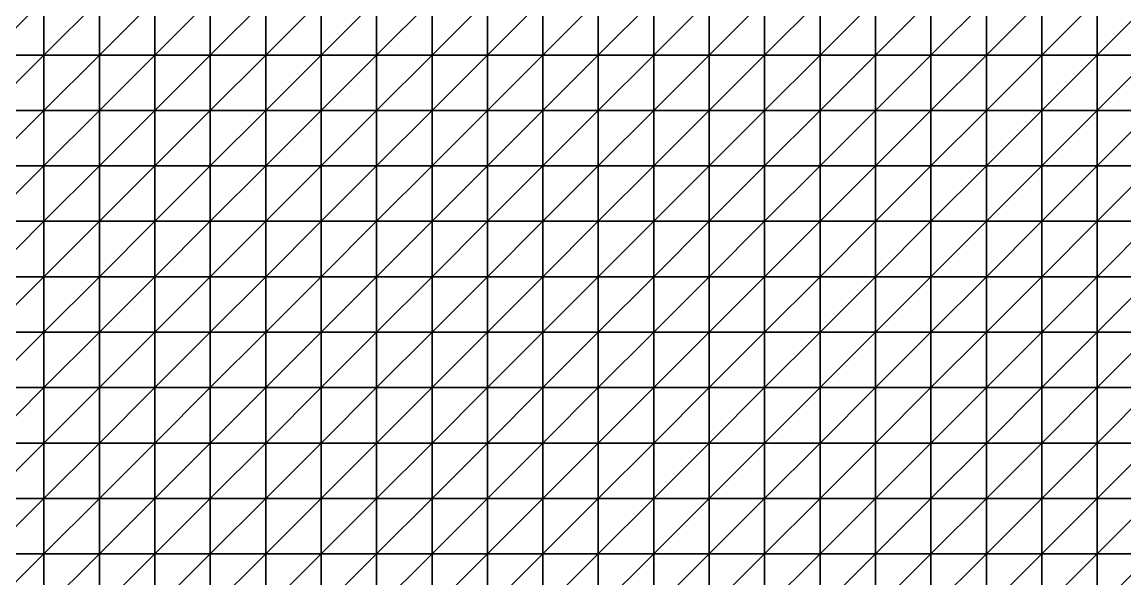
# Model space of a CAD drawing. Header units: metres. Extents: x 351000 to 353000, y 7455000 to 7457000.
# Drawn here: x 351490.1 to 351987.5, y 7456238.7 to 7456489.9 of the extents above; entities that cross this region are included whole.
import ezdxf

# ---------------------------------------------------------------- set-up
doc = ezdxf.new("R2010")
doc.units = ezdxf.units.M

msp = doc.modelspace()

# ---------------------------------------------------------------- linework, layer by layer
at = {"layer": 'BASE_OF_OXIDE_BOX'}
for points in [[(351475, 7456475, 1169.39), (351500, 7456475, 1173.19), (351500, 7456500, 1169.18)], [(351475, 7456475, 1169.39), (351500, 7456500, 1169.18), (351475, 7456500, 1165.6)], [(351500, 7456475, 1173.19), (351525, 7456475, 1180.58), (351525, 7456500, 1176.78)], [(351500, 7456475, 1173.19), (351525, 7456500, 1176.78), (351500, 7456500, 1169.18)], [(351525, 7456475, 1180.58), (351550, 7456475, 1190.53), (351550, 7456500, 1187.21)], [(351525, 7456475, 1180.58), (351550, 7456500, 1187.21), (351525, 7456500, 1176.78)], [(351550, 7456475, 1190.53), (351575, 7456475, 1201.03), (351575, 7456500, 1198.22)], [(351550, 7456475, 1190.53), (351575, 7456500, 1198.22), (351550, 7456500, 1187.21)], [(351575, 7456475, 1201.03), (351600, 7456475, 1209.87), (351600, 7456500, 1207.37)], [(351575, 7456475, 1201.03), (351600, 7456500, 1207.37), (351575, 7456500, 1198.22)], [(351600, 7456475, 1209.87), (351625, 7456475, 1215.6), (351625, 7456500, 1213.1)], [(351600, 7456475, 1209.87), (351625, 7456500, 1213.1), (351600, 7456500, 1207.37)], [(351625, 7456475, 1215.6), (351650, 7456475, 1218.18), (351650, 7456500, 1215.33)], [(351625, 7456475, 1215.6), (351650, 7456500, 1215.33), (351625, 7456500, 1213.1)], [(351650, 7456475, 1218.18), (351675, 7456475, 1218.93), (351675, 7456500, 1215.44)], [(351650, 7456475, 1218.18), (351675, 7456500, 1215.44), (351650, 7456500, 1215.33)], [(351675, 7456475, 1218.93), (351700, 7456475, 1219.81), (351700, 7456500, 1215.51)], [(351675, 7456475, 1218.93), (351700, 7456500, 1215.51), (351675, 7456500, 1215.44)], [(351700, 7456475, 1219.81), (351725, 7456475, 1222.4), (351725, 7456500, 1217.35)], [(351700, 7456475, 1219.81), (351725, 7456500, 1217.35), (351700, 7456500, 1215.51)], [(351725, 7456475, 1222.4), (351750, 7456475, 1227.16), (351750, 7456500, 1221.6)], [(351725, 7456475, 1222.4), (351750, 7456500, 1221.6), (351725, 7456500, 1217.35)], [(351750, 7456475, 1227.16), (351775, 7456475, 1233.12), (351775, 7456500, 1227.58)], [(351750, 7456475, 1227.16), (351775, 7456500, 1227.58), (351750, 7456500, 1221.6)], [(351775, 7456475, 1233.12), (351800, 7456475, 1238.39), (351800, 7456500, 1233.55)], [(351775, 7456475, 1233.12), (351800, 7456500, 1233.55), (351775, 7456500, 1227.58)], [(351800, 7456475, 1238.39), (351825, 7456475, 1240.92), (351825, 7456500, 1237.61)], [(351800, 7456475, 1238.39), (351825, 7456500, 1237.61), (351800, 7456500, 1233.55)], [(351825, 7456475, 1240.92), (351850, 7456475, 1239.49), (351850, 7456500, 1238.5)], [(351825, 7456475, 1240.92), (351850, 7456500, 1238.5), (351825, 7456500, 1237.61)], [(351850, 7456475, 1239.49), (351875, 7456475, 1234.29), (351875, 7456500, 1236.15)], [(351850, 7456475, 1239.49), (351875, 7456500, 1236.15), (351850, 7456500, 1238.5)], [(351875, 7456475, 1234.29), (351900, 7456475, 1226.79), (351900, 7456500, 1231.56)], [(351875, 7456475, 1234.29), (351900, 7456500, 1231.56), (351875, 7456500, 1236.15)], [(351900, 7456475, 1226.79), (351925, 7456475, 1219.13), (351925, 7456500, 1226.31)], [(351900, 7456475, 1226.79), (351925, 7456500, 1226.31), (351900, 7456500, 1231.56)], [(351925, 7456475, 1219.13), (351950, 7456475, 1213.17), (351950, 7456500, 1221.8)], [(351925, 7456475, 1219.13), (351950, 7456500, 1221.8), (351925, 7456500, 1226.31)], [(351950, 7456475, 1213.17), (351975, 7456475, 1209.85), (351975, 7456500, 1218.72)], [(351950, 7456475, 1213.17), (351975, 7456500, 1218.72), (351950, 7456500, 1221.8)], [(351975, 7456475, 1209.85), (352000, 7456475, 1209.06), (352000, 7456500, 1217.07)], [(351975, 7456475, 1209.85), (352000, 7456500, 1217.07), (351975, 7456500, 1218.72)], [(351475, 7456450, 1177.61), (351500, 7456450, 1180.8), (351500, 7456475, 1173.19)], [(351475, 7456450, 1177.61), (351500, 7456475, 1173.19), (351475, 7456475, 1169.39)], [(351500, 7456450, 1180.8), (351525, 7456450, 1186.92), (351525, 7456475, 1180.58)], [(351500, 7456450, 1180.8), (351525, 7456475, 1180.58), (351500, 7456475, 1173.19)], [(351525, 7456450, 1186.92), (351550, 7456450, 1195.23), (351550, 7456475, 1190.53)], [(351525, 7456450, 1186.92), (351550, 7456475, 1190.53), (351525, 7456475, 1180.58)], [(351550, 7456450, 1195.23), (351575, 7456450, 1204.06), (351575, 7456475, 1201.03)], [(351550, 7456450, 1195.23), (351575, 7456475, 1201.03), (351550, 7456475, 1190.53)], [(351575, 7456450, 1204.06), (351600, 7456450, 1211.49), (351600, 7456475, 1209.87)], [(351575, 7456450, 1204.06), (351600, 7456475, 1209.87), (351575, 7456475, 1201.03)], [(351600, 7456450, 1211.49), (351625, 7456450, 1216.24), (351625, 7456475, 1215.6)], [(351600, 7456450, 1211.49), (351625, 7456475, 1215.6), (351600, 7456475, 1209.87)], [(351625, 7456450, 1216.24), (351650, 7456450, 1218.27), (351650, 7456475, 1218.18)], [(351625, 7456450, 1216.24), (351650, 7456475, 1218.18), (351625, 7456475, 1215.6)], [(351650, 7456450, 1218.27), (351675, 7456450, 1218.79), (351675, 7456475, 1218.93)], [(351650, 7456450, 1218.27), (351675, 7456475, 1218.93), (351650, 7456475, 1218.18)], [(351675, 7456450, 1218.79), (351700, 7456450, 1219.59), (351700, 7456475, 1219.81)], [(351675, 7456450, 1218.79), (351700, 7456475, 1219.81), (351675, 7456475, 1218.93)], [(351700, 7456450, 1219.59), (351725, 7456450, 1222.07), (351725, 7456475, 1222.4)], [(351700, 7456450, 1219.59), (351725, 7456475, 1222.4), (351700, 7456475, 1219.81)], [(351725, 7456450, 1222.07), (351750, 7456450, 1226.51), (351750, 7456475, 1227.16)], [(351725, 7456450, 1222.07), (351750, 7456475, 1227.16), (351725, 7456475, 1222.4)], [(351750, 7456450, 1226.51), (351775, 7456450, 1231.87), (351775, 7456475, 1233.12)], [(351750, 7456450, 1226.51), (351775, 7456475, 1233.12), (351750, 7456475, 1227.16)], [(351775, 7456450, 1231.87), (351800, 7456450, 1236.18), (351800, 7456475, 1238.39)], [(351775, 7456450, 1231.87), (351800, 7456475, 1238.39), (351775, 7456475, 1233.12)], [(351800, 7456450, 1236.18), (351825, 7456450, 1237.41), (351825, 7456475, 1240.92)], [(351800, 7456450, 1236.18), (351825, 7456475, 1240.92), (351800, 7456475, 1238.39)], [(351825, 7456450, 1237.41), (351850, 7456450, 1234.45), (351850, 7456475, 1239.49)], [(351825, 7456450, 1237.41), (351850, 7456475, 1239.49), (351825, 7456475, 1240.92)], [(351850, 7456450, 1234.45), (351875, 7456450, 1227.72), (351875, 7456475, 1234.29)], [(351850, 7456450, 1234.45), (351875, 7456475, 1234.29), (351850, 7456475, 1239.49)], [(351875, 7456450, 1227.72), (351900, 7456450, 1219.02), (351900, 7456475, 1226.79)], [(351875, 7456450, 1227.72), (351900, 7456475, 1226.79), (351875, 7456475, 1234.29)], [(351900, 7456450, 1219.02), (351925, 7456450, 1210.83), (351925, 7456475, 1219.13)], [(351900, 7456450, 1219.02), (351925, 7456475, 1219.13), (351900, 7456475, 1226.79)], [(351925, 7456450, 1210.83), (351950, 7456450, 1205.25), (351950, 7456475, 1213.17)], [(351925, 7456450, 1210.83), (351950, 7456475, 1213.17), (351925, 7456475, 1219.13)], [(351950, 7456450, 1205.25), (351975, 7456450, 1203.27), (351975, 7456475, 1209.85)], [(351950, 7456450, 1205.25), (351975, 7456475, 1209.85), (351950, 7456475, 1213.17)], [(351975, 7456450, 1203.27), (352000, 7456450, 1204.55), (352000, 7456475, 1209.06)], [(351975, 7456450, 1203.27), (352000, 7456475, 1209.06), (351975, 7456475, 1209.85)], [(351475, 7456425, 1186.62), (351500, 7456425, 1188.6), (351500, 7456450, 1180.8)], [(351475, 7456425, 1186.62), (351500, 7456450, 1180.8), (351475, 7456450, 1177.61)], [(351500, 7456425, 1188.6), (351525, 7456425, 1192.85), (351525, 7456450, 1186.92)], [(351500, 7456425, 1188.6), (351525, 7456450, 1186.92), (351500, 7456450, 1180.8)], [(351525, 7456425, 1192.85), (351550, 7456425, 1198.96), (351550, 7456450, 1195.23)], [(351525, 7456425, 1192.85), (351550, 7456450, 1195.23), (351525, 7456450, 1186.92)], [(351550, 7456425, 1198.96), (351575, 7456425, 1205.63), (351575, 7456450, 1204.06)], [(351550, 7456425, 1198.96), (351575, 7456450, 1204.06), (351550, 7456450, 1195.23)], [(351575, 7456425, 1205.63), (351600, 7456425, 1211.22), (351600, 7456450, 1211.49)], [(351575, 7456425, 1205.63), (351600, 7456450, 1211.49), (351575, 7456450, 1204.06)], [(351600, 7456425, 1211.22), (351625, 7456425, 1214.56), (351625, 7456450, 1216.24)], [(351600, 7456425, 1211.22), (351625, 7456450, 1216.24), (351600, 7456450, 1211.49)], [(351625, 7456425, 1214.56), (351650, 7456425, 1215.59), (351650, 7456450, 1218.27)], [(351625, 7456425, 1214.56), (351650, 7456450, 1218.27), (351625, 7456450, 1216.24)], [(351650, 7456425, 1215.59), (351675, 7456425, 1215.36), (351675, 7456450, 1218.79)], [(351650, 7456425, 1215.59), (351675, 7456450, 1218.79), (351650, 7456450, 1218.27)], [(351675, 7456425, 1215.36), (351700, 7456425, 1215.48), (351700, 7456450, 1219.59)], [(351675, 7456425, 1215.36), (351700, 7456450, 1219.59), (351675, 7456450, 1218.79)], [(351700, 7456425, 1215.48), (351725, 7456425, 1217.18), (351725, 7456450, 1222.07)], [(351700, 7456425, 1215.48), (351725, 7456450, 1222.07), (351700, 7456450, 1219.59)], [(351725, 7456425, 1217.18), (351750, 7456425, 1220.73), (351750, 7456450, 1226.51)], [(351725, 7456425, 1217.18), (351750, 7456450, 1226.51), (351725, 7456450, 1222.07)], [(351750, 7456425, 1220.73), (351775, 7456425, 1225.12), (351775, 7456450, 1231.87)], [(351750, 7456425, 1220.73), (351775, 7456450, 1231.87), (351750, 7456450, 1226.51)], [(351775, 7456425, 1225.12), (351800, 7456425, 1228.48), (351800, 7456450, 1236.18)], [(351775, 7456425, 1225.12), (351800, 7456450, 1236.18), (351775, 7456450, 1231.87)], [(351800, 7456425, 1228.48), (351825, 7456425, 1228.9), (351825, 7456450, 1237.41)], [(351800, 7456425, 1228.48), (351825, 7456450, 1237.41), (351800, 7456450, 1236.18)], [(351825, 7456425, 1228.9), (351850, 7456425, 1225.39), (351850, 7456450, 1234.45)], [(351825, 7456425, 1228.9), (351850, 7456450, 1234.45), (351825, 7456450, 1237.41)], [(351850, 7456425, 1225.39), (351875, 7456425, 1218.5), (351875, 7456450, 1227.72)], [(351850, 7456425, 1225.39), (351875, 7456450, 1227.72), (351850, 7456450, 1234.45)], [(351875, 7456425, 1218.5), (351900, 7456425, 1210.24), (351900, 7456450, 1219.02)], [(351875, 7456425, 1218.5), (351900, 7456450, 1219.02), (351875, 7456450, 1227.72)], [(351900, 7456425, 1210.24), (351925, 7456425, 1203.18), (351925, 7456450, 1210.83)], [(351900, 7456425, 1210.24), (351925, 7456450, 1210.83), (351900, 7456450, 1219.02)], [(351925, 7456425, 1203.18), (351950, 7456425, 1199.46), (351950, 7456450, 1205.25)], [(351925, 7456425, 1203.18), (351950, 7456450, 1205.25), (351925, 7456450, 1210.83)], [(351950, 7456425, 1199.46), (351975, 7456425, 1199.93), (351975, 7456450, 1203.27)], [(351950, 7456425, 1199.46), (351975, 7456450, 1203.27), (351950, 7456450, 1205.25)], [(351975, 7456425, 1199.93), (352000, 7456425, 1203.98), (352000, 7456450, 1204.55)], [(351975, 7456425, 1199.93), (352000, 7456450, 1204.55), (351975, 7456450, 1203.27)], [(351475, 7456400, 1192.17), (351500, 7456400, 1192.76), (351500, 7456425, 1188.6)], [(351475, 7456400, 1192.17), (351500, 7456425, 1188.6), (351475, 7456425, 1186.62)], [(351500, 7456400, 1192.76), (351525, 7456400, 1195.21), (351525, 7456425, 1192.85)], [(351500, 7456400, 1192.76), (351525, 7456425, 1192.85), (351500, 7456425, 1188.6)], [(351525, 7456400, 1195.21), (351550, 7456400, 1199.41), (351550, 7456425, 1198.96)], [(351525, 7456400, 1195.21), (351550, 7456425, 1198.96), (351525, 7456425, 1192.85)], [(351550, 7456400, 1199.41), (351575, 7456400, 1204.36), (351575, 7456425, 1205.63)], [(351550, 7456400, 1199.41), (351575, 7456425, 1205.63), (351550, 7456425, 1198.96)], [(351575, 7456400, 1204.36), (351600, 7456400, 1208.59), (351600, 7456425, 1211.22)], [(351575, 7456400, 1204.36), (351600, 7456425, 1211.22), (351575, 7456425, 1205.63)], [(351600, 7456400, 1208.59), (351625, 7456400, 1210.98), (351625, 7456425, 1214.56)], [(351600, 7456400, 1208.59), (351625, 7456425, 1214.56), (351600, 7456425, 1211.22)], [(351625, 7456400, 1210.98), (351650, 7456400, 1211.32), (351650, 7456425, 1215.59)], [(351625, 7456400, 1210.98), (351650, 7456425, 1215.59), (351625, 7456425, 1214.56)], [(351650, 7456400, 1211.32), (351675, 7456400, 1210.49), (351675, 7456425, 1215.36)], [(351650, 7456400, 1211.32), (351675, 7456425, 1215.36), (351650, 7456425, 1215.59)], [(351675, 7456400, 1210.49), (351700, 7456400, 1209.89), (351700, 7456425, 1215.48)], [(351675, 7456400, 1210.49), (351700, 7456425, 1215.48), (351675, 7456425, 1215.36)], [(351700, 7456400, 1209.89), (351725, 7456400, 1210.69), (351725, 7456425, 1217.18)], [(351700, 7456400, 1209.89), (351725, 7456425, 1217.18), (351700, 7456425, 1215.48)], [(351725, 7456400, 1210.69), (351750, 7456400, 1213.2), (351750, 7456425, 1220.73)], [(351725, 7456400, 1210.69), (351750, 7456425, 1220.73), (351725, 7456425, 1217.18)], [(351750, 7456400, 1213.2), (351775, 7456400, 1216.57), (351775, 7456425, 1225.12)], [(351750, 7456400, 1213.2), (351775, 7456425, 1225.12), (351750, 7456425, 1220.73)], [(351775, 7456400, 1216.57), (351800, 7456400, 1219.16), (351800, 7456425, 1228.48)], [(351775, 7456400, 1216.57), (351800, 7456425, 1228.48), (351775, 7456425, 1225.12)], [(351800, 7456400, 1219.16), (351825, 7456400, 1219.2), (351825, 7456425, 1228.9)], [(351800, 7456400, 1219.16), (351825, 7456425, 1228.9), (351800, 7456425, 1228.48)], [(351825, 7456400, 1219.2), (351850, 7456400, 1215.84), (351850, 7456425, 1225.39)], [(351825, 7456400, 1219.2), (351850, 7456425, 1225.39), (351825, 7456425, 1228.9)], [(351850, 7456400, 1215.84), (351875, 7456400, 1209.67), (351875, 7456425, 1218.5)], [(351850, 7456400, 1215.84), (351875, 7456425, 1218.5), (351850, 7456425, 1225.39)], [(351875, 7456400, 1209.67), (351900, 7456400, 1202.7), (351900, 7456425, 1210.24)], [(351875, 7456400, 1209.67), (351900, 7456425, 1210.24), (351875, 7456425, 1218.5)], [(351900, 7456400, 1202.7), (351925, 7456400, 1197.46), (351925, 7456425, 1203.18)], [(351900, 7456400, 1202.7), (351925, 7456425, 1203.18), (351900, 7456425, 1210.24)], [(351925, 7456400, 1197.46), (351950, 7456400, 1195.96), (351950, 7456425, 1199.46)], [(351925, 7456400, 1197.46), (351950, 7456425, 1199.46), (351925, 7456425, 1203.18)], [(351950, 7456400, 1195.96), (351975, 7456400, 1198.9), (351975, 7456425, 1199.93)], [(351950, 7456400, 1195.96), (351975, 7456425, 1199.93), (351950, 7456425, 1199.46)], [(351975, 7456400, 1198.9), (352000, 7456400, 1205.4), (352000, 7456425, 1203.98)], [(351975, 7456400, 1198.9), (352000, 7456425, 1203.98), (351975, 7456425, 1199.93)], [(351475, 7456375, 1191.81), (351500, 7456375, 1191.23), (351500, 7456400, 1192.76)], [(351475, 7456375, 1191.81), (351500, 7456400, 1192.76), (351475, 7456400, 1192.17)], [(351500, 7456375, 1191.23), (351525, 7456375, 1192.5), (351525, 7456400, 1195.21)], [(351500, 7456375, 1191.23), (351525, 7456400, 1195.21), (351500, 7456400, 1192.76)], [(351525, 7456375, 1192.5), (351550, 7456375, 1195.69), (351550, 7456400, 1199.41)], [(351525, 7456375, 1192.5), (351550, 7456400, 1199.41), (351525, 7456400, 1195.21)], [(351550, 7456375, 1195.69), (351575, 7456375, 1199.97), (351575, 7456400, 1204.36)], [(351550, 7456375, 1195.69), (351575, 7456400, 1204.36), (351550, 7456400, 1199.41)], [(351575, 7456375, 1199.97), (351600, 7456375, 1203.94), (351600, 7456400, 1208.59)], [(351575, 7456375, 1199.97), (351600, 7456400, 1208.59), (351575, 7456400, 1204.36)], [(351600, 7456375, 1203.94), (351625, 7456375, 1206.37), (351625, 7456400, 1210.98)], [(351600, 7456375, 1203.94), (351625, 7456400, 1210.98), (351600, 7456400, 1208.59)], [(351625, 7456375, 1206.37), (351650, 7456375, 1206.88), (351650, 7456400, 1211.32)], [(351625, 7456375, 1206.37), (351650, 7456400, 1211.32), (351625, 7456400, 1210.98)], [(351650, 7456375, 1206.88), (351675, 7456375, 1206.09), (351675, 7456400, 1210.49)], [(351650, 7456375, 1206.88), (351675, 7456400, 1210.49), (351650, 7456400, 1211.32)], [(351675, 7456375, 1206.09), (351700, 7456375, 1205.24), (351700, 7456400, 1209.89)], [(351675, 7456375, 1206.09), (351700, 7456400, 1209.89), (351675, 7456400, 1210.49)], [(351700, 7456375, 1205.24), (351725, 7456375, 1205.45), (351725, 7456400, 1210.69)], [(351700, 7456375, 1205.24), (351725, 7456400, 1210.69), (351700, 7456400, 1209.89)], [(351725, 7456375, 1205.45), (351750, 7456375, 1207.14), (351750, 7456400, 1213.2)], [(351725, 7456375, 1205.45), (351750, 7456400, 1213.2), (351725, 7456400, 1210.69)], [(351750, 7456375, 1207.14), (351775, 7456375, 1209.74), (351775, 7456400, 1216.57)], [(351750, 7456375, 1207.14), (351775, 7456400, 1216.57), (351750, 7456400, 1213.2)], [(351775, 7456375, 1209.74), (351800, 7456375, 1211.81), (351800, 7456400, 1219.16)], [(351775, 7456375, 1209.74), (351800, 7456400, 1219.16), (351775, 7456400, 1216.57)], [(351800, 7456375, 1211.81), (351825, 7456375, 1211.79), (351825, 7456400, 1219.2)], [(351800, 7456375, 1211.81), (351825, 7456400, 1219.2), (351800, 7456400, 1219.16)], [(351825, 7456375, 1211.79), (351850, 7456375, 1208.86), (351850, 7456400, 1215.84)], [(351825, 7456375, 1211.79), (351850, 7456400, 1215.84), (351825, 7456400, 1219.2)], [(351850, 7456375, 1208.86), (351875, 7456375, 1203.59), (351875, 7456400, 1209.67)], [(351850, 7456375, 1208.86), (351875, 7456400, 1209.67), (351850, 7456400, 1215.84)], [(351875, 7456375, 1203.59), (351900, 7456375, 1197.83), (351900, 7456400, 1202.7)], [(351875, 7456375, 1203.59), (351900, 7456400, 1202.7), (351875, 7456400, 1209.67)], [(351900, 7456375, 1197.83), (351925, 7456375, 1194), (351925, 7456400, 1197.46)], [(351900, 7456375, 1197.83), (351925, 7456400, 1197.46), (351900, 7456400, 1202.7)], [(351925, 7456375, 1194), (351950, 7456375, 1193.94), (351950, 7456400, 1195.96)], [(351925, 7456375, 1194), (351950, 7456400, 1195.96), (351925, 7456400, 1197.46)], [(351950, 7456375, 1193.94), (351975, 7456375, 1198.24), (351975, 7456400, 1198.9)], [(351950, 7456375, 1193.94), (351975, 7456400, 1198.9), (351950, 7456400, 1195.96)], [(351975, 7456375, 1198.24), (352000, 7456375, 1205.89), (352000, 7456400, 1205.4)], [(351975, 7456375, 1198.24), (352000, 7456400, 1205.4), (351975, 7456400, 1198.9)], [(351475, 7456350, 1186.06), (351500, 7456350, 1184.72), (351500, 7456375, 1191.23)], [(351475, 7456350, 1186.06), (351500, 7456375, 1191.23), (351475, 7456375, 1191.81)], [(351500, 7456350, 1184.72), (351525, 7456350, 1185.56), (351525, 7456375, 1192.5)], [(351500, 7456350, 1184.72), (351525, 7456375, 1192.5), (351500, 7456375, 1191.23)], [(351525, 7456350, 1185.56), (351550, 7456350, 1188.72), (351550, 7456375, 1195.69)], [(351525, 7456350, 1185.56), (351550, 7456375, 1195.69), (351525, 7456375, 1192.5)], [(351550, 7456350, 1188.72), (351575, 7456350, 1193.38), (351575, 7456375, 1199.97)], [(351550, 7456350, 1188.72), (351575, 7456375, 1199.97), (351550, 7456375, 1195.69)], [(351575, 7456350, 1193.38), (351600, 7456350, 1198.09), (351600, 7456375, 1203.94)], [(351575, 7456350, 1193.38), (351600, 7456375, 1203.94), (351575, 7456375, 1199.97)], [(351600, 7456350, 1198.09), (351625, 7456350, 1201.48), (351625, 7456375, 1206.37)], [(351600, 7456350, 1198.09), (351625, 7456375, 1206.37), (351600, 7456375, 1203.94)], [(351625, 7456350, 1201.48), (351650, 7456350, 1202.94), (351650, 7456375, 1206.88)], [(351625, 7456350, 1201.48), (351650, 7456375, 1206.88), (351625, 7456375, 1206.37)], [(351650, 7456350, 1202.94), (351675, 7456350, 1202.84), (351675, 7456375, 1206.09)], [(351650, 7456350, 1202.94), (351675, 7456375, 1206.09), (351650, 7456375, 1206.88)], [(351675, 7456350, 1202.84), (351700, 7456350, 1202.28), (351700, 7456375, 1205.24)], [(351675, 7456350, 1202.84), (351700, 7456375, 1205.24), (351675, 7456375, 1206.09)], [(351700, 7456350, 1202.28), (351725, 7456350, 1202.37), (351725, 7456375, 1205.45)], [(351700, 7456350, 1202.28), (351725, 7456375, 1205.45), (351700, 7456375, 1205.24)], [(351725, 7456350, 1202.37), (351750, 7456350, 1203.7), (351750, 7456375, 1207.14)], [(351725, 7456350, 1202.37), (351750, 7456375, 1207.14), (351725, 7456375, 1205.45)], [(351750, 7456350, 1203.7), (351775, 7456350, 1205.92), (351775, 7456375, 1209.74)], [(351750, 7456350, 1203.7), (351775, 7456375, 1209.74), (351750, 7456375, 1207.14)], [(351775, 7456350, 1205.92), (351800, 7456350, 1207.84), (351800, 7456375, 1211.81)], [(351775, 7456350, 1205.92), (351800, 7456375, 1211.81), (351775, 7456375, 1209.74)], [(351800, 7456350, 1207.84), (351825, 7456350, 1208), (351825, 7456375, 1211.79)], [(351800, 7456350, 1207.84), (351825, 7456375, 1211.79), (351800, 7456375, 1211.81)], [(351825, 7456350, 1208), (351850, 7456350, 1205.58), (351850, 7456375, 1208.86)], [(351825, 7456350, 1208), (351850, 7456375, 1208.86), (351825, 7456375, 1211.79)], [(351850, 7456350, 1205.58), (351875, 7456350, 1200.99), (351875, 7456375, 1203.59)], [(351850, 7456350, 1205.58), (351875, 7456375, 1203.59), (351850, 7456375, 1208.86)], [(351875, 7456350, 1200.99), (351900, 7456350, 1195.87), (351900, 7456375, 1197.83)], [(351875, 7456350, 1200.99), (351900, 7456375, 1197.83), (351875, 7456375, 1203.59)], [(351900, 7456350, 1195.87), (351925, 7456350, 1192.43), (351925, 7456375, 1194)], [(351900, 7456350, 1195.87), (351925, 7456375, 1194), (351900, 7456375, 1197.83)], [(351925, 7456350, 1192.43), (351950, 7456350, 1192.43), (351950, 7456375, 1193.94)], [(351925, 7456350, 1192.43), (351950, 7456375, 1193.94), (351925, 7456375, 1194)], [(351950, 7456350, 1192.43), (351975, 7456350, 1196.46), (351975, 7456375, 1198.24)], [(351950, 7456350, 1192.43), (351975, 7456375, 1198.24), (351950, 7456375, 1193.94)], [(351975, 7456350, 1196.46), (352000, 7456350, 1203.59), (352000, 7456375, 1205.89)], [(351975, 7456350, 1196.46), (352000, 7456375, 1205.89), (351975, 7456375, 1198.24)], [(351475, 7456325, 1177.62), (351500, 7456325, 1175.98), (351500, 7456350, 1184.72)], [(351475, 7456325, 1177.62), (351500, 7456350, 1184.72), (351475, 7456350, 1186.06)], [(351500, 7456325, 1175.98), (351525, 7456325, 1176.99), (351525, 7456350, 1185.56)], [(351500, 7456325, 1175.98), (351525, 7456350, 1185.56), (351500, 7456350, 1184.72)], [(351525, 7456325, 1176.99), (351550, 7456325, 1180.71), (351550, 7456350, 1188.72)], [(351525, 7456325, 1176.99), (351550, 7456350, 1188.72), (351525, 7456350, 1185.56)], [(351550, 7456325, 1180.71), (351575, 7456325, 1186.27), (351575, 7456350, 1193.38)], [(351550, 7456325, 1180.71), (351575, 7456350, 1193.38), (351550, 7456350, 1188.72)], [(351575, 7456325, 1186.27), (351600, 7456325, 1192.11), (351600, 7456350, 1198.09)], [(351575, 7456325, 1186.27), (351600, 7456350, 1198.09), (351575, 7456350, 1193.38)], [(351600, 7456325, 1192.11), (351625, 7456325, 1196.72), (351625, 7456350, 1201.48)], [(351600, 7456325, 1192.11), (351625, 7456350, 1201.48), (351600, 7456350, 1198.09)], [(351625, 7456325, 1196.72), (351650, 7456325, 1199.3), (351650, 7456350, 1202.94)], [(351625, 7456325, 1196.72), (351650, 7456350, 1202.94), (351625, 7456350, 1201.48)], [(351650, 7456325, 1199.3), (351675, 7456325, 1200.08), (351675, 7456350, 1202.84)], [(351650, 7456325, 1199.3), (351675, 7456350, 1202.84), (351650, 7456350, 1202.94)], [(351675, 7456325, 1200.08), (351700, 7456325, 1200.04), (351700, 7456350, 1202.28)], [(351675, 7456325, 1200.08), (351700, 7456350, 1202.28), (351675, 7456350, 1202.84)], [(351700, 7456325, 1200.04), (351725, 7456325, 1200.34), (351725, 7456350, 1202.37)], [(351700, 7456325, 1200.04), (351725, 7456350, 1202.37), (351700, 7456350, 1202.28)], [(351725, 7456325, 1200.34), (351750, 7456325, 1201.71), (351750, 7456350, 1203.7)], [(351725, 7456325, 1200.34), (351750, 7456350, 1203.7), (351725, 7456350, 1202.37)], [(351750, 7456325, 1201.71), (351775, 7456325, 1204.02), (351775, 7456350, 1205.92)], [(351750, 7456325, 1201.71), (351775, 7456350, 1205.92), (351750, 7456350, 1203.7)], [(351775, 7456325, 1204.02), (351800, 7456325, 1206.25), (351800, 7456350, 1207.84)], [(351775, 7456325, 1204.02), (351800, 7456350, 1207.84), (351775, 7456350, 1205.92)], [(351800, 7456325, 1206.25), (351825, 7456325, 1206.96), (351825, 7456350, 1208)], [(351800, 7456325, 1206.25), (351825, 7456350, 1208), (351800, 7456350, 1207.84)], [(351825, 7456325, 1206.96), (351850, 7456325, 1205.2), (351850, 7456350, 1205.58)], [(351825, 7456325, 1206.96), (351850, 7456350, 1205.58), (351825, 7456350, 1208)], [(351850, 7456325, 1205.2), (351875, 7456325, 1201.14), (351875, 7456350, 1200.99)], [(351850, 7456325, 1205.2), (351875, 7456350, 1200.99), (351850, 7456350, 1205.58)], [(351875, 7456325, 1201.14), (351900, 7456325, 1196.16), (351900, 7456350, 1195.87)], [(351875, 7456325, 1201.14), (351900, 7456350, 1195.87), (351875, 7456350, 1200.99)], [(351900, 7456325, 1196.16), (351925, 7456325, 1192.24), (351925, 7456350, 1192.43)], [(351900, 7456325, 1196.16), (351925, 7456350, 1192.43), (351900, 7456350, 1195.87)], [(351925, 7456325, 1192.24), (351950, 7456325, 1191.13), (351950, 7456350, 1192.43)], [(351925, 7456325, 1192.24), (351950, 7456350, 1192.43), (351925, 7456350, 1192.43)], [(351950, 7456325, 1191.13), (351975, 7456325, 1193.53), (351975, 7456350, 1196.46)], [(351950, 7456325, 1191.13), (351975, 7456350, 1196.46), (351950, 7456350, 1192.43)], [(351975, 7456325, 1193.53), (352000, 7456325, 1198.78), (352000, 7456350, 1203.59)], [(351975, 7456325, 1193.53), (352000, 7456350, 1203.59), (351975, 7456350, 1196.46)], [(351475, 7456300, 1169.49), (351500, 7456300, 1168.12), (351500, 7456325, 1175.98)], [(351475, 7456300, 1169.49), (351500, 7456325, 1175.98), (351475, 7456325, 1177.62)], [(351500, 7456300, 1168.12), (351525, 7456300, 1169.72), (351525, 7456325, 1176.99)], [(351500, 7456300, 1168.12), (351525, 7456325, 1176.99), (351500, 7456325, 1175.98)], [(351525, 7456300, 1169.72), (351550, 7456300, 1174.2), (351550, 7456325, 1180.71)], [(351525, 7456300, 1169.72), (351550, 7456325, 1180.71), (351525, 7456325, 1176.99)], [(351550, 7456300, 1174.2), (351575, 7456300, 1180.55), (351575, 7456325, 1186.27)], [(351550, 7456300, 1174.2), (351575, 7456325, 1186.27), (351550, 7456325, 1180.71)], [(351575, 7456300, 1180.55), (351600, 7456300, 1187.17), (351600, 7456325, 1192.11)], [(351575, 7456300, 1180.55), (351600, 7456325, 1192.11), (351575, 7456325, 1186.27)], [(351600, 7456300, 1187.17), (351625, 7456300, 1192.5), (351625, 7456325, 1196.72)], [(351600, 7456300, 1187.17), (351625, 7456325, 1196.72), (351600, 7456325, 1192.11)], [(351625, 7456300, 1192.5), (351650, 7456300, 1195.7), (351650, 7456325, 1199.3)], [(351625, 7456300, 1192.5), (351650, 7456325, 1199.3), (351625, 7456325, 1196.72)], [(351650, 7456300, 1195.7), (351675, 7456300, 1196.94), (351675, 7456325, 1200.08)], [(351650, 7456300, 1195.7), (351675, 7456325, 1200.08), (351650, 7456325, 1199.3)], [(351675, 7456300, 1196.94), (351700, 7456300, 1197.18), (351700, 7456325, 1200.04)], [(351675, 7456300, 1196.94), (351700, 7456325, 1200.04), (351675, 7456325, 1200.08)], [(351700, 7456300, 1197.18), (351725, 7456300, 1197.67), (351725, 7456325, 1200.34)], [(351700, 7456300, 1197.18), (351725, 7456325, 1200.34), (351700, 7456325, 1200.04)], [(351725, 7456300, 1197.67), (351750, 7456300, 1199.29), (351750, 7456325, 1201.71)], [(351725, 7456300, 1197.67), (351750, 7456325, 1201.71), (351725, 7456325, 1200.34)], [(351750, 7456300, 1199.29), (351775, 7456300, 1202.06), (351775, 7456325, 1204.02)], [(351750, 7456300, 1199.29), (351775, 7456325, 1204.02), (351750, 7456325, 1201.71)], [(351775, 7456300, 1202.06), (351800, 7456300, 1205.04), (351800, 7456325, 1206.25)], [(351775, 7456300, 1202.06), (351800, 7456325, 1206.25), (351775, 7456325, 1204.02)], [(351800, 7456300, 1205.04), (351825, 7456300, 1206.74), (351825, 7456325, 1206.96)], [(351800, 7456300, 1205.04), (351825, 7456325, 1206.96), (351800, 7456325, 1206.25)], [(351825, 7456300, 1206.74), (351850, 7456300, 1206), (351850, 7456325, 1205.2)], [(351825, 7456300, 1206.74), (351850, 7456325, 1205.2), (351825, 7456325, 1206.96)], [(351850, 7456300, 1206), (351875, 7456300, 1202.65), (351875, 7456325, 1201.14)], [(351850, 7456300, 1206), (351875, 7456325, 1201.14), (351850, 7456325, 1205.2)], [(351875, 7456300, 1202.65), (351900, 7456300, 1197.75), (351900, 7456325, 1196.16)], [(351875, 7456300, 1202.65), (351900, 7456325, 1196.16), (351875, 7456325, 1201.14)], [(351900, 7456300, 1197.75), (351925, 7456300, 1193.09), (351925, 7456325, 1192.24)], [(351900, 7456300, 1197.75), (351925, 7456325, 1192.24), (351900, 7456325, 1196.16)], [(351925, 7456300, 1193.09), (351950, 7456300, 1190.41), (351950, 7456325, 1191.13)], [(351925, 7456300, 1193.09), (351950, 7456325, 1191.13), (351925, 7456325, 1192.24)], [(351950, 7456300, 1190.41), (351975, 7456300, 1190.63), (351975, 7456325, 1193.53)], [(351950, 7456300, 1190.41), (351975, 7456325, 1193.53), (351950, 7456325, 1191.13)], [(351975, 7456300, 1190.63), (352000, 7456300, 1193.45), (352000, 7456325, 1198.78)], [(351975, 7456300, 1190.63), (352000, 7456325, 1198.78), (351975, 7456325, 1193.53)], [(351475, 7456275, 1163.55), (351500, 7456275, 1163.26), (351500, 7456300, 1168.12)], [(351475, 7456275, 1163.55), (351500, 7456300, 1168.12), (351475, 7456300, 1169.49)], [(351500, 7456275, 1163.26), (351525, 7456275, 1165.95), (351525, 7456300, 1169.72)], [(351500, 7456275, 1163.26), (351525, 7456300, 1169.72), (351500, 7456300, 1168.12)], [(351525, 7456275, 1165.95), (351550, 7456275, 1171.23), (351550, 7456300, 1174.2)], [(351525, 7456275, 1165.95), (351550, 7456300, 1174.2), (351525, 7456300, 1169.72)], [(351550, 7456275, 1171.23), (351575, 7456275, 1178), (351575, 7456300, 1180.55)], [(351550, 7456275, 1171.23), (351575, 7456300, 1180.55), (351550, 7456300, 1174.2)], [(351575, 7456275, 1178), (351600, 7456275, 1184.7), (351600, 7456300, 1187.17)], [(351575, 7456275, 1178), (351600, 7456300, 1187.17), (351575, 7456300, 1180.55)], [(351600, 7456275, 1184.7), (351625, 7456275, 1189.86), (351625, 7456300, 1192.5)], [(351600, 7456275, 1184.7), (351625, 7456300, 1192.5), (351600, 7456300, 1187.17)], [(351625, 7456275, 1189.86), (351650, 7456275, 1192.76), (351650, 7456300, 1195.7)], [(351625, 7456275, 1189.86), (351650, 7456300, 1195.7), (351625, 7456300, 1192.5)], [(351650, 7456275, 1192.76), (351675, 7456275, 1193.65), (351675, 7456300, 1196.94)], [(351650, 7456275, 1192.76), (351675, 7456300, 1196.94), (351650, 7456300, 1195.7)], [(351675, 7456275, 1193.65), (351700, 7456275, 1193.59), (351700, 7456300, 1197.18)], [(351675, 7456275, 1193.65), (351700, 7456300, 1197.18), (351675, 7456300, 1196.94)], [(351700, 7456275, 1193.59), (351725, 7456275, 1193.93), (351725, 7456300, 1197.67)], [(351700, 7456275, 1193.59), (351725, 7456300, 1197.67), (351700, 7456300, 1197.18)], [(351725, 7456275, 1193.93), (351750, 7456275, 1195.68), (351750, 7456300, 1199.29)], [(351725, 7456275, 1193.93), (351750, 7456300, 1199.29), (351725, 7456300, 1197.67)], [(351750, 7456275, 1195.68), (351775, 7456275, 1199), (351775, 7456300, 1202.06)], [(351750, 7456275, 1195.68), (351775, 7456300, 1202.06), (351750, 7456300, 1199.29)], [(351775, 7456275, 1199), (351800, 7456275, 1202.95), (351800, 7456300, 1205.04)], [(351775, 7456275, 1199), (351800, 7456300, 1205.04), (351775, 7456300, 1202.06)], [(351800, 7456275, 1202.95), (351825, 7456275, 1205.94), (351825, 7456300, 1206.74)], [(351800, 7456275, 1202.95), (351825, 7456300, 1206.74), (351800, 7456300, 1205.04)], [(351825, 7456275, 1205.94), (351850, 7456275, 1206.53), (351850, 7456300, 1206)], [(351825, 7456275, 1205.94), (351850, 7456300, 1206), (351825, 7456300, 1206.74)], [(351850, 7456275, 1206.53), (351875, 7456275, 1204.23), (351875, 7456300, 1202.65)], [(351850, 7456275, 1206.53), (351875, 7456300, 1202.65), (351850, 7456300, 1206)], [(351875, 7456275, 1204.23), (351900, 7456275, 1199.74), (351900, 7456300, 1197.75)], [(351875, 7456275, 1204.23), (351900, 7456300, 1197.75), (351875, 7456300, 1202.65)], [(351900, 7456275, 1199.74), (351925, 7456275, 1194.64), (351925, 7456300, 1193.09)], [(351900, 7456275, 1199.74), (351925, 7456300, 1193.09), (351900, 7456300, 1197.75)], [(351925, 7456275, 1194.64), (351950, 7456275, 1190.66), (351950, 7456300, 1190.41)], [(351925, 7456275, 1194.64), (351950, 7456300, 1190.41), (351925, 7456300, 1193.09)], [(351950, 7456275, 1190.66), (351975, 7456275, 1188.95), (351975, 7456300, 1190.63)], [(351950, 7456275, 1190.66), (351975, 7456300, 1190.63), (351950, 7456300, 1190.41)], [(351975, 7456275, 1188.95), (352000, 7456275, 1189.56), (352000, 7456300, 1193.45)], [(351975, 7456275, 1188.95), (352000, 7456300, 1193.45), (351975, 7456300, 1190.63)], [(351475, 7456250, 1160.3), (351500, 7456250, 1162.26), (351500, 7456275, 1163.26)], [(351475, 7456250, 1160.3), (351500, 7456275, 1163.26), (351475, 7456275, 1163.55)], [(351500, 7456250, 1162.26), (351525, 7456250, 1166.75), (351525, 7456275, 1165.95)], [(351500, 7456250, 1162.26), (351525, 7456275, 1165.95), (351500, 7456275, 1163.26)], [(351525, 7456250, 1166.75), (351550, 7456250, 1173.06), (351550, 7456275, 1171.23)], [(351525, 7456250, 1166.75), (351550, 7456275, 1171.23), (351525, 7456275, 1165.95)], [(351550, 7456250, 1173.06), (351575, 7456250, 1180.02), (351575, 7456275, 1178)], [(351550, 7456250, 1173.06), (351575, 7456275, 1178), (351550, 7456275, 1171.23)], [(351575, 7456250, 1180.02), (351600, 7456250, 1186.21), (351600, 7456275, 1184.7)], [(351575, 7456250, 1180.02), (351600, 7456275, 1184.7), (351575, 7456275, 1178)], [(351600, 7456250, 1186.21), (351625, 7456250, 1190.42), (351625, 7456275, 1189.86)], [(351600, 7456250, 1186.21), (351625, 7456275, 1189.86), (351600, 7456275, 1184.7)], [(351625, 7456250, 1190.42), (351650, 7456250, 1192.17), (351650, 7456275, 1192.76)], [(351625, 7456250, 1190.42), (351650, 7456275, 1192.76), (351625, 7456275, 1189.86)], [(351650, 7456250, 1192.17), (351675, 7456250, 1191.92), (351675, 7456275, 1193.65)], [(351650, 7456250, 1192.17), (351675, 7456275, 1193.65), (351650, 7456275, 1192.76)], [(351675, 7456250, 1191.92), (351700, 7456250, 1190.87), (351700, 7456275, 1193.59)], [(351675, 7456250, 1191.92), (351700, 7456275, 1193.59), (351675, 7456275, 1193.65)], [(351700, 7456250, 1190.87), (351725, 7456250, 1190.51), (351725, 7456275, 1193.93)], [(351700, 7456250, 1190.87), (351725, 7456275, 1193.93), (351700, 7456275, 1193.59)], [(351725, 7456250, 1190.51), (351750, 7456250, 1191.98), (351750, 7456275, 1195.68)], [(351725, 7456250, 1190.51), (351750, 7456275, 1195.68), (351725, 7456275, 1193.93)], [(351750, 7456250, 1191.98), (351775, 7456250, 1195.52), (351775, 7456275, 1199)], [(351750, 7456250, 1191.98), (351775, 7456275, 1199), (351750, 7456275, 1195.68)], [(351775, 7456250, 1195.52), (351800, 7456250, 1200.2), (351800, 7456275, 1202.95)], [(351775, 7456250, 1195.52), (351800, 7456275, 1202.95), (351775, 7456275, 1199)], [(351800, 7456250, 1200.2), (351825, 7456250, 1204.33), (351825, 7456275, 1205.94)], [(351800, 7456250, 1200.2), (351825, 7456275, 1205.94), (351800, 7456275, 1202.95)], [(351825, 7456250, 1204.33), (351850, 7456250, 1206.25), (351850, 7456275, 1206.53)], [(351825, 7456250, 1204.33), (351850, 7456275, 1206.53), (351825, 7456275, 1205.94)], [(351850, 7456250, 1206.25), (351875, 7456250, 1205.13), (351875, 7456275, 1204.23)], [(351850, 7456250, 1206.25), (351875, 7456275, 1204.23), (351850, 7456275, 1206.53)], [(351875, 7456250, 1205.13), (351900, 7456250, 1201.36), (351900, 7456275, 1199.74)], [(351875, 7456250, 1205.13), (351900, 7456275, 1199.74), (351875, 7456275, 1204.23)], [(351900, 7456250, 1201.36), (351925, 7456250, 1196.26), (351925, 7456275, 1194.64)], [(351900, 7456250, 1201.36), (351925, 7456275, 1194.64), (351900, 7456275, 1199.74)], [(351925, 7456250, 1196.26), (351950, 7456250, 1191.56), (351950, 7456275, 1190.66)], [(351925, 7456250, 1196.26), (351950, 7456275, 1190.66), (351925, 7456275, 1194.64)], [(351950, 7456250, 1191.56), (351975, 7456250, 1188.58), (351975, 7456275, 1188.95)], [(351950, 7456250, 1191.56), (351975, 7456275, 1188.95), (351950, 7456275, 1190.66)], [(351975, 7456250, 1188.58), (352000, 7456250, 1187.69), (352000, 7456275, 1189.56)], [(351975, 7456250, 1188.58), (352000, 7456275, 1189.56), (351975, 7456275, 1188.95)], [(351475, 7456225, 1159.67), (351500, 7456225, 1165.14), (351500, 7456250, 1162.26)], [(351475, 7456225, 1159.67), (351500, 7456250, 1162.26), (351475, 7456250, 1160.3)], [(351500, 7456225, 1165.14), (351525, 7456225, 1172.25), (351525, 7456250, 1166.75)], [(351500, 7456225, 1165.14), (351525, 7456250, 1166.75), (351500, 7456250, 1162.26)], [(351525, 7456225, 1172.25), (351550, 7456225, 1180), (351550, 7456250, 1173.06)], [(351525, 7456225, 1172.25), (351550, 7456250, 1173.06), (351525, 7456250, 1166.75)], [(351550, 7456225, 1180), (351575, 7456225, 1187.19), (351575, 7456250, 1180.02)], [(351550, 7456225, 1180), (351575, 7456250, 1180.02), (351550, 7456250, 1173.06)], [(351575, 7456225, 1187.19), (351600, 7456225, 1192.64), (351600, 7456250, 1186.21)], [(351575, 7456225, 1187.19), (351600, 7456250, 1186.21), (351575, 7456250, 1180.02)], [(351600, 7456225, 1192.64), (351625, 7456225, 1195.49), (351625, 7456250, 1190.42)], [(351600, 7456225, 1192.64), (351625, 7456250, 1190.42), (351600, 7456250, 1186.21)], [(351625, 7456225, 1195.49), (351650, 7456225, 1195.62), (351650, 7456250, 1192.17)], [(351625, 7456225, 1195.49), (351650, 7456250, 1192.17), (351625, 7456250, 1190.42)], [(351650, 7456225, 1195.62), (351675, 7456225, 1193.72), (351675, 7456250, 1191.92)], [(351650, 7456225, 1195.62), (351675, 7456250, 1191.92), (351650, 7456250, 1192.17)], [(351675, 7456225, 1193.72), (351700, 7456225, 1191.16), (351700, 7456250, 1190.87)], [(351675, 7456225, 1193.72), (351700, 7456250, 1190.87), (351675, 7456250, 1191.92)], [(351700, 7456225, 1191.16), (351725, 7456225, 1189.55), (351725, 7456250, 1190.51)], [(351700, 7456225, 1191.16), (351725, 7456250, 1190.51), (351700, 7456250, 1190.87)], [(351725, 7456225, 1189.55), (351750, 7456225, 1190.13), (351750, 7456250, 1191.98)], [(351725, 7456225, 1189.55), (351750, 7456250, 1191.98), (351725, 7456250, 1190.51)], [(351750, 7456225, 1190.13), (351775, 7456225, 1193.22), (351775, 7456250, 1195.52)], [(351750, 7456225, 1190.13), (351775, 7456250, 1195.52), (351750, 7456250, 1191.98)], [(351775, 7456225, 1193.22), (351800, 7456225, 1197.93), (351800, 7456250, 1200.2)], [(351775, 7456225, 1193.22), (351800, 7456250, 1200.2), (351775, 7456250, 1195.52)], [(351800, 7456225, 1197.93), (351825, 7456225, 1202.55), (351825, 7456250, 1204.33)], [(351800, 7456225, 1197.93), (351825, 7456250, 1204.33), (351800, 7456250, 1200.2)], [(351825, 7456225, 1202.55), (351850, 7456225, 1205.28), (351850, 7456250, 1206.25)], [(351825, 7456225, 1202.55), (351850, 7456250, 1206.25), (351825, 7456250, 1204.33)], [(351850, 7456225, 1205.28), (351875, 7456225, 1205.07), (351875, 7456250, 1205.13)], [(351850, 7456225, 1205.28), (351875, 7456250, 1205.13), (351850, 7456250, 1206.25)], [(351875, 7456225, 1205.07), (351900, 7456225, 1201.99), (351900, 7456250, 1201.36)], [(351875, 7456225, 1205.07), (351900, 7456250, 1201.36), (351875, 7456250, 1205.13)], [(351900, 7456225, 1201.99), (351925, 7456225, 1197.15), (351925, 7456250, 1196.26)], [(351900, 7456225, 1201.99), (351925, 7456250, 1196.26), (351900, 7456250, 1201.36)], [(351925, 7456225, 1197.15), (351950, 7456225, 1192.21), (351950, 7456250, 1191.56)], [(351925, 7456225, 1197.15), (351950, 7456250, 1191.56), (351925, 7456250, 1196.26)], [(351950, 7456225, 1192.21), (351975, 7456225, 1188.58), (351975, 7456250, 1188.58)], [(351950, 7456225, 1192.21), (351975, 7456250, 1188.58), (351950, 7456250, 1191.56)], [(351975, 7456225, 1188.58), (352000, 7456225, 1186.88), (352000, 7456250, 1187.69)], [(351975, 7456225, 1188.58), (352000, 7456250, 1187.69), (351975, 7456250, 1188.58)]]:
    msp.add_3dface(points, dxfattribs=at)

doc.saveas('drawing.dxf')
